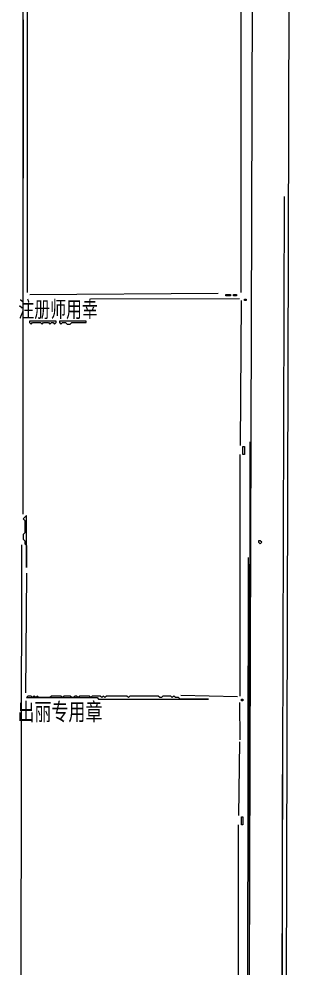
# Model space of a CAD drawing. Extents: x 10 to 1968, y 11 to 1392.
# Drawn here: x 1776 to 1949, y 480 to 1084 of the extents above; entities that cross this region are included whole.
import ezdxf

# ---------------------------------------------------------------- set-up
doc = ezdxf.new("R2010")
doc.units = 0
for name, color, linetype, lineweight in [('OCR_TEXT', 6, 'Continuous', 0), ('TRACE_STRAIGHT', 5, 'Continuous', 0), ('TRACE_TEXT_SYMBOL', 6, 'Continuous', 0)]:
    doc.layers.add(name, color=color, linetype=linetype, lineweight=lineweight)
doc.styles.add('wqy-unicode', font='wqy-unicode.lff')

msp = doc.modelspace()

# ---------------------------------------------------------------- linework, layer by layer
at = {"layer": 'TRACE_STRAIGHT', "color": 5}
for p, q in [((1923.08, 472.62), (1925.75, 1301.37)), ((1946.3, 341.37), (1949.01, 1247.63)), ((1917.79, 910.13), (1917.99, 1190.4)), ((1779.04, 768.88), (1779.05, 1167.62)), ((1781.68, 910.12), (1781.78, 1113.88)), ((1779, 1084), (1779, 983)), ((1943.7, 350.12), (1945.42, 971.38)), ((1783.12, 908.95), (1903.14, 909.71)), ((1821.88, 906.14), (1916.88, 906.46)), ((1917.37, 812.61), (1918.05, 905.13)), ((1923.31, 610.12), (1923.54, 815.12)), ((1917, 807), (1917, 653)), ((1777.74, 438.87), (1778.09, 749.38)), ((1921.24, 40.13), (1922.64, 741.38)), ((1923, 737), (1923, 473)), ((1780.7, 655.12), (1781.37, 731.39)), ((1879.34, 653.52), (1915.63, 652.71)), ((1916.89, 648.88), (1917.02, 625.13)), ((1916.34, 576.81), (1916.99, 623.87)), ((1944, 603), (1944, 375)), ((1916, 571), (1916, 399))]:
    msp.add_line(p, q, dxfattribs=at)
at = {"layer": 'TRACE_TEXT_SYMBOL', "color": 6}
for points in [[(1908, 909), (1911, 909), (1911, 908), (1908, 908)], [(1913, 909), (1915, 909), (1915, 908), (1913, 908)], [(1920, 906), (1921, 906), (1921, 905), (1920, 905)], [(1783, 892), (1783, 891), (1784, 890), (1785, 891), (1790, 891), (1791, 890), (1792, 891), (1795, 891), (1796, 890), (1797, 891), (1798, 891), (1799, 890), (1800, 891), (1800, 892)], [(1802, 892), (1802, 891), (1803, 890), (1804, 891), (1806, 891), (1807, 890), (1809, 890), (1810, 891), (1819, 891), (1819, 892)], [(1919, 812), (1920, 812), (1920, 807), (1919, 807)], [(1781, 768), (1779, 766), (1780, 765), (1780, 757), (1779, 756), (1779, 753), (1780, 752), (1780, 750), (1781, 749), (1781, 735)], [(1929, 752), (1929, 751), (1930, 750), (1931, 751), (1930, 752)], [(1782, 653), (1781, 652), (1826, 652), (1827, 651), (1897, 651), (1879, 651), (1878, 652), (1876, 652), (1875, 653), (1874, 652), (1873, 653), (1868, 653), (1867, 652), (1866, 652), (1865, 653), (1847, 653), (1846, 652), (1845, 653), (1832, 653), (1831, 652), (1830, 653), (1829, 652), (1828, 653), (1823, 653), (1822, 652), (1821, 653), (1815, 653), (1814, 652), (1813, 653), (1812, 653), (1811, 652), (1810, 652), (1809, 653), (1805, 653), (1804, 652), (1803, 653), (1797, 653), (1796, 652), (1789, 652), (1788, 653), (1787, 652), (1786, 653), (1785, 652), (1784, 653)], [(1918, 651), (1919, 651), (1919, 650), (1918, 650)], [(1918, 576), (1919, 576), (1919, 571), (1918, 571)]]:
    msp.add_lwpolyline(points, close=True, dxfattribs=at)

# ---------------------------------------------------------------- texts
at = {"layer": 'OCR_TEXT', "color": 6, "style": 'wqy-unicode', "width": 0.72}
for s, height, p in [('注册师用幸', 10.327, (1775.85, 894.35)), ('出丽专用章', 11.024, (1775.29, 637.51))]:
    msp.add_text(s, height=height, dxfattribs=at).set_placement(p)

doc.saveas('drawing.dxf')
